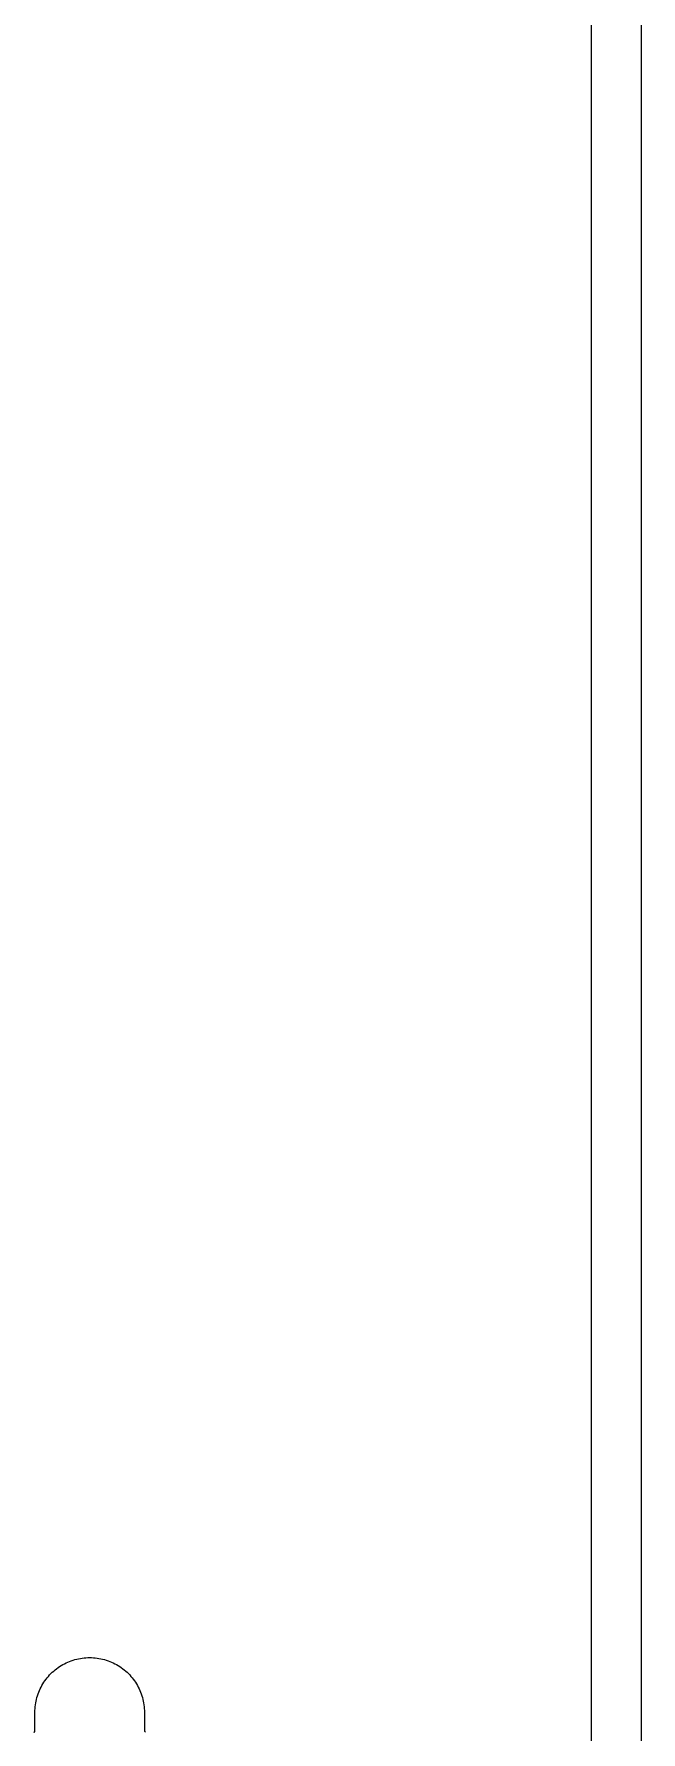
# Model space of a CAD drawing. Header units: millimetres. Extents: x -507 to 4570, y -12 to 3479.
# Drawn here: x 79.9 to 149.2, y 2584.3 to 2778.1 of the extents above; entities that cross this region are included whole.
import ezdxf

# ---------------------------------------------------------------- set-up
doc = ezdxf.new("R2010")
doc.units = ezdxf.units.MM
doc.layers.add('ZANO_R', color=7, linetype='Continuous', lineweight=0)

msp = doc.modelspace()

# ---------------------------------------------------------------- linework, layer by layer
at = {"layer": 'ZANO_R'}
for p, q in [((143.57, 2577.82), (143.57, 2971.82)), ((149.23, 2941.82), (149.23, 2577.82)), ((83.81, 2592.31), (84.01, 2592.39)), ((84.01, 2592.39), (84.2, 2592.46)), ((84.2, 2592.46), (84.41, 2592.53)), ((84.41, 2592.53), (84.61, 2592.59)), ((84.61, 2592.59), (84.82, 2592.65)), ((84.82, 2592.65), (85.03, 2592.69)), ((85.03, 2592.69), (85.24, 2592.73)), ((85.24, 2592.73), (85.45, 2592.77)), ((85.45, 2592.77), (85.66, 2592.79)), ((85.66, 2592.79), (85.87, 2592.81)), ((85.87, 2592.81), (86.08, 2592.82)), ((86.08, 2592.82), (86.3, 2592.82)), ((86.3, 2592.82), (86.51, 2592.82)), ((86.51, 2592.82), (86.72, 2592.81)), ((86.72, 2592.81), (86.94, 2592.79)), ((86.94, 2592.79), (87.15, 2592.77)), ((87.15, 2592.77), (87.36, 2592.73)), ((87.36, 2592.73), (87.57, 2592.69)), ((87.57, 2592.69), (87.78, 2592.65)), ((87.78, 2592.65), (87.98, 2592.59)), ((87.98, 2592.59), (88.19, 2592.53)), ((88.19, 2592.53), (88.39, 2592.46)), ((88.39, 2592.46), (88.59, 2592.39)), ((88.59, 2592.39), (88.79, 2592.31)), ((81.32, 2590.35), (81.45, 2590.52)), ((81.45, 2590.52), (81.59, 2590.68)), ((81.59, 2590.68), (81.73, 2590.84)), ((81.73, 2590.84), (81.88, 2590.99)), ((81.88, 2590.99), (82.03, 2591.14)), ((82.03, 2591.14), (82.19, 2591.29)), ((82.19, 2591.29), (82.35, 2591.42)), ((82.35, 2591.42), (82.52, 2591.55)), ((82.52, 2591.55), (82.69, 2591.68)), ((82.69, 2591.68), (82.87, 2591.8)), ((82.87, 2591.8), (83.05, 2591.91)), ((83.05, 2591.91), (83.23, 2592.02)), ((83.23, 2592.02), (83.42, 2592.12)), ((83.42, 2592.12), (83.61, 2592.22)), ((83.61, 2592.22), (83.81, 2592.31)), ((88.79, 2592.31), (88.98, 2592.22)), ((88.98, 2592.22), (89.17, 2592.12)), ((89.17, 2592.12), (89.36, 2592.02)), ((89.36, 2592.02), (89.55, 2591.91)), ((89.55, 2591.91), (89.73, 2591.8)), ((89.73, 2591.8), (89.9, 2591.68)), ((89.9, 2591.68), (90.07, 2591.55)), ((90.07, 2591.55), (90.24, 2591.42)), ((90.24, 2591.42), (90.41, 2591.29)), ((90.41, 2591.29), (90.56, 2591.14)), ((90.56, 2591.14), (90.72, 2590.99)), ((90.72, 2590.99), (90.87, 2590.84)), ((90.87, 2590.84), (91.01, 2590.68)), ((91.01, 2590.68), (91.15, 2590.52)), ((91.15, 2590.52), (91.28, 2590.35)), ((80.34, 2588.47), (80.41, 2588.67)), ((80.41, 2588.67), (80.48, 2588.87)), ((80.48, 2588.87), (80.57, 2589.06)), ((80.57, 2589.06), (80.65, 2589.26)), ((80.65, 2589.26), (80.75, 2589.45)), ((80.75, 2589.45), (80.85, 2589.64)), ((80.85, 2589.64), (80.96, 2589.82)), ((80.96, 2589.82), (81.07, 2590)), ((81.07, 2590), (81.19, 2590.18)), ((81.19, 2590.18), (81.32, 2590.35)), ((91.28, 2590.35), (91.4, 2590.18)), ((91.4, 2590.18), (91.52, 2590)), ((91.52, 2590), (91.64, 2589.82)), ((91.64, 2589.82), (91.75, 2589.64)), ((91.75, 2589.64), (91.85, 2589.45)), ((91.85, 2589.45), (91.94, 2589.26)), ((91.94, 2589.26), (92.03, 2589.06)), ((92.03, 2589.06), (92.11, 2588.87)), ((92.11, 2588.87), (92.19, 2588.67)), ((92.19, 2588.67), (92.26, 2588.47)), ((80.05, 2586.79), (80.06, 2587)), ((80.05, 2586.57), (80.05, 2586.79)), ((80.05, 2584.44), (80.05, 2586.57)), ((80.06, 2587), (80.08, 2587.21)), ((80.08, 2587.21), (80.11, 2587.43)), ((80.11, 2587.43), (80.14, 2587.64)), ((80.14, 2587.64), (80.18, 2587.85)), ((80.18, 2587.85), (80.23, 2588.05)), ((80.23, 2588.05), (80.28, 2588.26)), ((80.28, 2588.26), (80.34, 2588.47)), ((92.26, 2588.47), (92.32, 2588.26)), ((92.32, 2588.26), (92.37, 2588.05)), ((92.37, 2588.05), (92.42, 2587.85)), ((92.42, 2587.85), (92.46, 2587.64)), ((92.46, 2587.64), (92.49, 2587.43)), ((92.49, 2587.43), (92.52, 2587.21)), ((92.52, 2587.21), (92.53, 2587)), ((92.53, 2587), (92.54, 2586.79)), ((92.54, 2586.79), (92.55, 2586.57)), ((92.55, 2586.57), (92.55, 2584.44)), ((79.94, 2584.33), (79.94, 2584.33)), ((79.94, 2584.33), (79.95, 2584.33)), ((79.95, 2584.33), (79.95, 2584.33)), ((79.95, 2584.33), (79.95, 2584.33)), ((79.95, 2584.33), (79.96, 2584.33)), ((79.96, 2584.33), (79.96, 2584.33)), ((79.96, 2584.33), (79.97, 2584.33)), ((79.97, 2584.33), (79.98, 2584.34)), ((79.97, 2584.33), (79.97, 2584.33)), ((79.97, 2584.33), (79.97, 2584.33)), ((79.98, 2584.34), (79.98, 2584.34)), ((79.98, 2584.34), (79.98, 2584.34)), ((79.98, 2584.34), (79.99, 2584.34)), ((79.99, 2584.34), (79.99, 2584.35)), ((79.99, 2584.35), (80, 2584.35)), ((79.99, 2584.34), (79.99, 2584.34)), ((80, 2584.35), (80.01, 2584.36)), ((80, 2584.35), (80, 2584.35)), ((80, 2584.35), (80, 2584.35)), ((80.01, 2584.36), (80.01, 2584.36)), ((80.01, 2584.36), (80.01, 2584.36)), ((80.01, 2584.36), (80.02, 2584.36)), ((80.02, 2584.37), (80.03, 2584.38)), ((80.02, 2584.36), (80.02, 2584.37)), ((80.02, 2584.37), (80.02, 2584.37)), ((80.02, 2584.37), (80.02, 2584.37)), ((80.03, 2584.38), (80.03, 2584.39)), ((80.03, 2584.39), (80.03, 2584.39)), ((80.03, 2584.39), (80.04, 2584.39)), ((80.03, 2584.38), (80.03, 2584.38)), ((80.03, 2584.38), (80.03, 2584.38)), ((80.04, 2584.41), (80.04, 2584.42)), ((80.04, 2584.42), (80.05, 2584.42)), ((80.04, 2584.4), (80.04, 2584.41)), ((80.04, 2584.41), (80.04, 2584.41)), ((80.04, 2584.41), (80.04, 2584.41)), ((80.04, 2584.39), (80.04, 2584.4)), ((80.04, 2584.4), (80.04, 2584.4)), ((80.05, 2584.43), (80.05, 2584.44)), ((80.05, 2584.44), (80.05, 2584.44)), ((80.05, 2584.44), (80.05, 2584.44)), ((80.05, 2584.42), (80.05, 2584.43)), ((80.05, 2584.43), (80.05, 2584.43)), ((80.05, 2584.42), (80.05, 2584.42)), ((92.55, 2584.44), (92.66, 2584.33))]:
    msp.add_line(p, q, dxfattribs=at)

doc.saveas('drawing.dxf')
